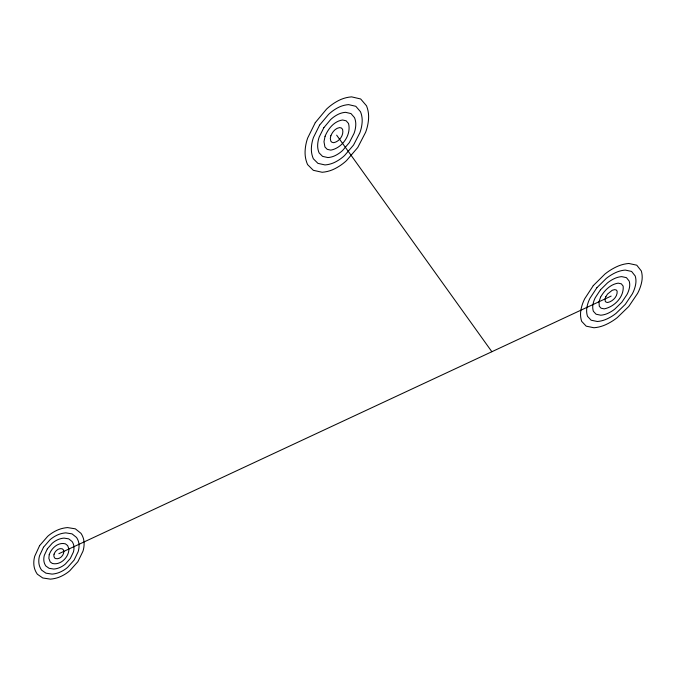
<?xml version="1.0" encoding="UTF-8"?>
<svg xmlns="http://www.w3.org/2000/svg" width="676" height="676" viewBox="0 0 676 676"><rect width="100%" height="100%" fill="white"/><g stroke="black" fill="none" stroke-linecap="round" stroke-linejoin="round"><path stroke-width="1.01" d="M58.863 553.703L611.155 296.08M336.648 135.158L491.866 351.723M49.213 554.7L48.858 558.368L50.201 561.942L52.373 563.48C60.739 565.499 68.893 557.159 68.901 549.013L67.668 545.608L65.411 543.834C58.144 541.915 51.393 548.168 49.213 554.7M54.038 554.202L53.852 556.035L54.519 557.835L55.609 558.604C59.792 559.618 63.882 555.435 63.874 551.362L63.257 549.664L62.124 548.777C58.499 547.822 55.128 550.948 54.038 554.202M325.055 136.315L323.981 141.715L324.945 147.013L327.243 149.345L330.801 150.14C342.225 148.002 351.495 134.98 348.529 123.505L346.171 120.81L342.58 119.99C334.003 121.232 328.181 128.77 325.055 136.315M330.851 135.741L330.31 138.436L330.784 141.107L331.933 142.273L333.716 142.678C339.428 141.605 344.076 135.082 342.571 129.344L341.397 128.009L339.605 127.595C335.321 128.22 332.423 131.972 330.851 135.741M600.575 297.161L599.004 301.75L599.282 306.253L601.091 308.214L604.217 308.864C614.357 306.879 624.252 296.857 623.145 286.092L621.32 283.827L618.168 283.151C610.293 284.326 604.378 290.536 600.575 297.161M605.865 296.62L605.071 298.919L605.206 301.175L606.11 302.164L607.673 302.493C612.743 301.496 617.703 296.485 617.137 291.102L616.225 289.97L614.653 289.641L612.219 290.283L607.597 294.001L605.865 296.62M39.614 545.625L34.738 556.196A41.929 31.747 5.2 0 0 33.918 565.339A28.493 21.522 5.7 0 0 37.332 574.194L42.749 577.972L50.413 579.138A27.006 20.407 6.4 0 0 60.84 576.467A42.596 32.296 7 0 0 69.772 570.764L77.892 561.688L82.971 551.21A42.715 32.524 6.9 0 0 84.035 541.958A27.201 20.762 6.3 0 0 80.993 533.347L75.357 528.843L67.532 527.584A27.032 20.626 5.6 0 0 56.826 530.364A42.047 31.966 5.1 0 0 47.726 536.296L39.614 545.625M43.484 547.247L39.563 555.697A33.606 25.46 5.3 0 0 38.887 563.015A22.823 17.255 5.7 0 0 41.599 570.121L45.943 573.163L52.086 574.11A21.607 16.342 6.3 0 0 60.451 571.955A34.028 25.815 6.8 0 0 67.608 567.384L74.106 560.1L78.146 551.709A34.104 25.958 6.8 0 0 78.982 544.315A21.725 16.57 6.3 0 0 76.532 537.454L72.028 533.863L65.783 532.865A21.624 16.486 5.7 0 0 57.24 535.079A33.682 25.595 5.3 0 0 49.973 539.803L43.484 547.247M47.337 548.87L44.388 555.199A25.249 19.139 5.5 0 0 43.864 560.7A17.145 12.971 5.8 0 0 45.892 566.04L49.145 568.33L53.767 569.048A16.207 12.269 6.3 0 0 60.054 567.426A25.485 19.334 6.6 0 0 65.437 563.978L70.304 558.503L73.329 552.207A25.527 19.418 6.6 0 0 73.938 546.673A16.275 12.396 6.2 0 0 72.095 541.535L68.715 538.856L64.034 538.113A16.216 12.345 5.8 0 0 57.646 539.769A25.291 19.215 5.5 0 0 52.204 543.301L47.337 548.87M315.286 122.635L307.656 138.056A49.77 46.593 -17 0 0 305.087 151.492A33.741 31.671 -14.3 0 0 307.58 164.598L313.318 170.31L322.165 172.27A31.916 30.167 -11.5 0 0 334.95 168.67A50.337 47.937 -10.5 0 0 346.518 160.601L357.739 147.52L365.631 132.268A50.556 48.309 -12.8 0 0 368.572 118.655A32.279 30.733 -17 0 0 366.536 105.828L360.671 98.975L351.605 96.862A32.144 30.386 -19.2 0 0 338.406 100.631A50.007 46.914 -18.9 0 0 326.55 109.106L315.286 122.635M319.579 125.153L313.461 137.481A39.876 37.4 -16.7 0 0 311.366 148.238A27.032 25.418 -14.5 0 0 313.343 158.767L317.931 163.364L325.021 164.936A25.544 24.15 -12.2 0 0 335.288 162.054A40.239 38.27 -11.6 0 0 344.557 155.556L353.54 145.061L359.835 132.842A40.374 38.498 -13.4 0 0 362.159 121.967A25.781 24.513 -16.6 0 0 360.502 111.751L355.813 106.301L348.579 104.619A25.696 24.294 -18.4 0 0 338.051 107.619A40.028 37.611 -18.3 0 0 328.595 114.371L319.579 125.153M323.863 127.663L319.258 136.898A29.955 28.147 -16.4 0 0 317.669 144.977A20.305 19.114 -14.7 0 0 319.123 152.903L322.57 156.376L327.902 157.567A19.173 18.125 -13 0 0 335.626 155.387A30.15 28.637 -12.6 0 0 342.597 150.494L349.34 142.594L354.038 133.425A30.234 28.764 -13.9 0 0 355.762 125.28A19.3 18.328 -16.3 0 0 354.503 117.641L350.979 113.576L345.571 112.326A19.258 18.201 -17.6 0 0 337.696 114.565A30.031 28.274 -17.6 0 0 330.623 119.601L323.863 127.663M593.291 285.61L584.698 298.767A46.695 38.067 -26.1 0 0 580.878 310.208A31.611 25.908 -25.6 0 0 581.656 321.345L586.202 326.162L593.959 327.759A29.871 24.674 -25.4 0 0 605.899 324.607A47.092 39.149 -25.8 0 0 617.23 317.644L628.798 306.431L637.595 293.401A47.337 39.369 -26.5 0 0 641.744 281.816A30.259 25.02 -27.1 0 0 641.313 270.958L636.775 265.195L628.849 263.471A30.158 24.75 -27.2 0 0 616.554 266.775A46.931 38.278 -26.8 0 0 604.944 274.05L593.291 285.61M596.883 287.714L589.996 298.234A37.4 30.555 -26.2 0 0 586.912 307.394A25.333 20.779 -25.7 0 0 587.512 316.334L591.137 320.213L597.364 321.497A23.913 19.739 -25.6 0 0 606.938 318.962A37.653 31.248 -25.9 0 0 616.03 313.368L625.283 304.369L632.305 293.933A37.814 31.383 -26.5 0 0 635.601 284.68A24.167 19.967 -27 0 0 635.229 276.028L631.595 271.439L625.275 270.07A24.108 19.798 -27 0 0 615.464 272.698A37.56 30.69 -26.7 0 0 606.195 278.495L596.883 287.714M600.465 289.818L595.286 297.693A28.088 22.992 -26.2 0 0 592.953 304.572A19.029 15.624 -25.9 0 0 593.384 311.306L596.105 314.23L600.778 315.202A17.956 14.813 -25.8 0 0 607.986 313.292A28.231 23.381 -26 0 0 614.814 309.076L621.768 302.307L627.024 294.474A28.316 23.457 -26.4 0 0 629.466 287.537A18.091 14.94 -26.8 0 0 629.17 281.072L626.449 277.65L621.709 276.628A18.058 14.838 -26.8 0 0 614.374 278.596A28.172 23.069 -26.6 0 0 607.445 282.923L600.465 289.818"/></g></svg>
